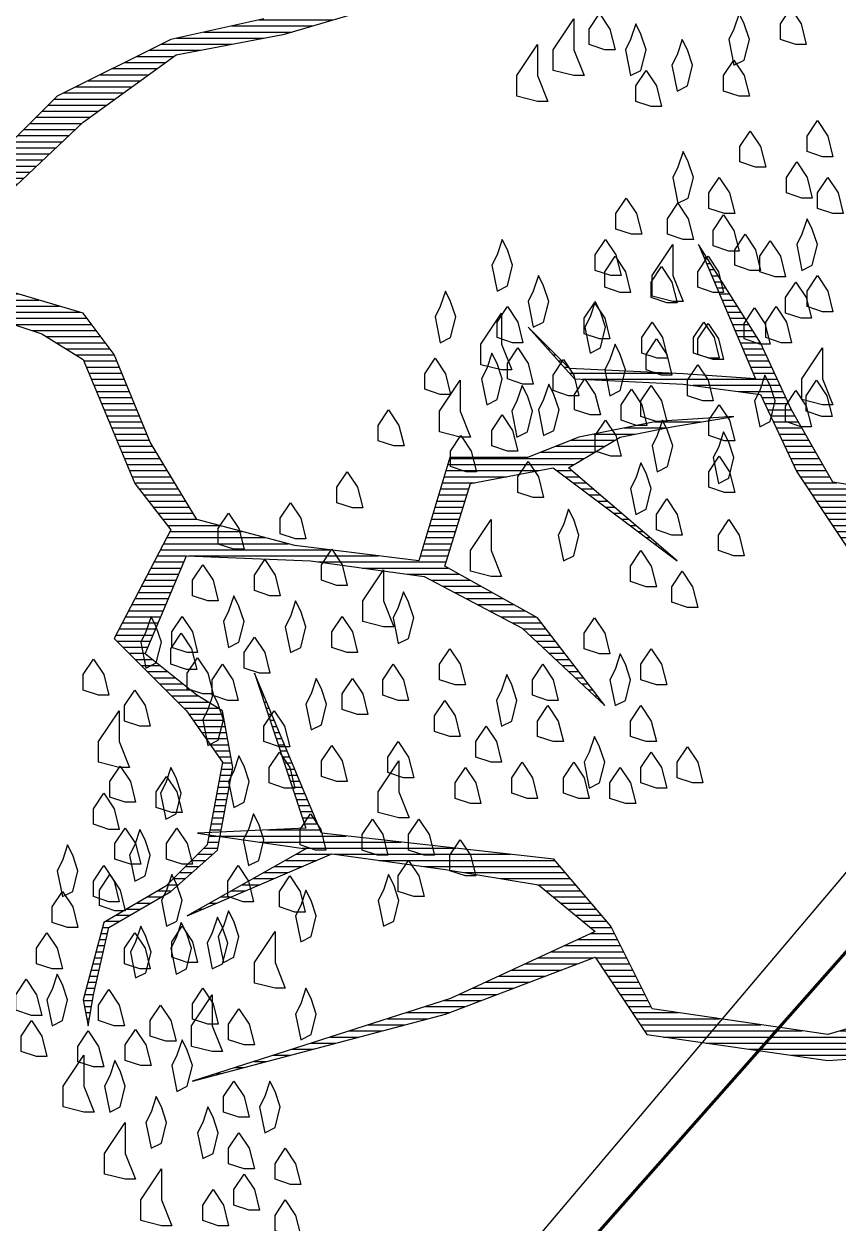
# Model space of a CAD drawing. Header units: metres. Extents: x 2113 to 5678, y -2764 to 956.
# Drawn here: x 2533.96 to 2537.89, y -1627.84 to -1622.07 of the extents above; entities that cross this region are included whole.
import ezdxf

# ---------------------------------------------------------------- set-up
doc = ezdxf.new("R2010")
doc.units = ezdxf.units.M
doc.header["$MEASUREMENT"] = 0
for name, color, linetype in [('ATUALIZADO', 4, 'Continuous'), ('Layout', 3, 'Continuous'), ('Layout-int', 7, 'Continuous'), ('TXT_QUADRAFISCAL_5000', 7, 'Continuous')]:
    doc.layers.add(name, color=color, linetype=linetype)

# ---------------------------------------------------------------- blocks, each defined once
blk = doc.blocks.new('Arb009')
at = {"layer": 'Layout-int'}
h = blk.add_hatch(dxfattribs=at)
h.set_pattern_fill('_USER', color=0, scale=3.5, style=0, pattern_type=0)
h.set_pattern_definition([(0, (-461.5944, -432.1095), (0, 3.5), [])])
h.paths.add_polyline_path([(-176.73, 392.82), (-242.01, 395.78), (-265.75, 419.52), (-239.05, 389.85), (-176.73, 386.88), (-132.22, 380.95), (-111.45, 336.44), (-52.11, 247.42), (-16.5, 125.75), (-13.53, 36.73), (-93.65, 12.99), (-194.54, 27.83), (-218.28, 75.31), (-250.92, 113.88), (-384.44, 128.72), (-423.02, 220.71), (-393.35, 131.69), (-455.66, 128.72), (-393.35, 119.82), (-461.59, 81.24), (-378.51, 116.85), (-313.23, 107.95), (-259.82, 99.05), (-227.18, 72.34), (-310.26, 33.77), (-458.63, -13.71), (-313.23, 24.86), (-227.18, 57.5), (-197.5, 12.99), (-93.65, -1.84), (-49.14, 1.12), (-31.34, 7.06), (-22.43, 1.12), (-19.47, -7.78), (-22.43, -25.58), (-49.14, -102.73), (-72.88, -147.24), (-117.39, -188.79), (-155.96, -200.66), (-227.18, -215.49), (-280.59, -230.33), (-336.97, -292.64), (-280.59, -242.2), (-227.18, -221.43), (-155.96, -215.49), (-114.42, -200.66), (-81.78, -173.95), (-61.01, -179.88), (-55.07, -194.72), (-63.98, -260), (-69.91, -295.61), (-84.75, -325.28), (-114.42, -354.96), (-161.9, -369.79), (-191.57, -387.6), (-161.9, -372.76), (-114.42, -363.86), (-84.75, -340.12), (-90.68, -423.21), (-75.84, -325.28), (-63.98, -304.51), (-52.11, -265.94), (-55.07, -236.26), (-49.14, -209.56), (-49.14, -179.88), (-49.14, -156.15), (-40.24, -135.37), (-22.43, -96.8), (-13.53, -70.09), (-4.63, -34.48), (7.24, -19.65), (33.95, -22.61), (69.55, -34.48), (93.29, -49.32), (122.96, -120.54), (143.74, -147.24), (111.1, -209.56), (152.64, -251.1), (173.41, -280.77), (164.51, -328.25), (140.77, -351.99), (105.16, -372.76), (93.29, -417.27), (96.26, -432.11), (99.23, -414.31), (108.13, -375.73), (143.74, -354.96), (170.44, -331.22), (179.34, -283.74), (173.41, -251.1), (158.57, -242.2), (128.9, -218.46), (152.64, -162.08), (223.85, -165.05), (289.13, -173.95), (345.51, -203.62), (392.99, -248.13), (354.41, -197.69), (301, -168.01), (315.84, -120.54), (363.32, -111.63), (434.53, -165.05), (372.22, -111.63), (401.89, -93.83), (431.56, -87.9), (467.17, -81.96), (422.66, -84.93), (378.15, -93.83), (348.48, -105.7), (303.97, -105.7), (286.17, -165.05), (214.95, -156.15), (158.57, -141.31), (131.87, -96.8), (111.1, -46.35), (93.29, -22.61), (42.85, -7.78), (13.17, 4.09), (36.91, 33.77), (93.29, 87.18), (146.7, 125.75), (209.02, 137.62), (289.13, 161.36), (348.48, 152.46), (437.5, 149.49), (467.17, 155.43), (434.53, 155.43), (339.58, 161.36), (301, 170.26), (301, 208.84), (306.94, 253.35), (324.74, 303.8), (333.64, 348.31), (339.58, 369.08), (318.81, 303.8), (295.07, 247.42), (286.17, 191.04), (283.2, 173.23), (235.72, 152.46), (197.15, 146.53), (143.74, 134.66), (78.45, 102.02), (28.01, 51.57), (10.21, 57.5), (7.24, 104.98), (-4.63, 149.49), (-16.5, 199.94), (-7.6, 232.58), (10.21, 253.35), (51.75, 283.02), (99.23, 291.93), (143.74, 333.47), (188.25, 383.91), (206.05, 469.97), (173.41, 386.88), (134.83, 336.44), (96.26, 303.8), (78.45, 312.7), (69.55, 398.75), (69.55, 461.07), (66.59, 499.64), (57.68, 425.46), (60.65, 380.95), (69.55, 312.7), (66.59, 297.86), (39.88, 291.93), (16.14, 268.19), (-13.53, 247.42), (-31.34, 250.38), (-61.01, 303.8), (-55.07, 345.34), (-40.24, 380.95), (-34.3, 425.46), (-40.24, 472.94), (-58.04, 502.61), (-43.2, 464.03), (-43.2, 407.65), (-52.11, 380.95), (-61.01, 348.31), (-72.88, 327.53), (-90.68, 330.5), (-114.42, 372.04), (-132.22, 410.62), (-167.83, 467), (-135.19, 389.85)])
for points in [[(-105.52, 529.31), (-99.58, 538.22), (-93.65, 529.31), (-90.68, 517.45), (-96.62, 517.45), (-105.52, 520.41)], [(-144.09, 523.38), (-138.16, 532.28), (-132.22, 523.38), (-129.26, 511.51), (-135.19, 511.51), (-144.09, 514.48)], [(-179.7, 490.74), (-173.77, 493.71), (-170.8, 505.58), (-173.77, 514.48), (-176.73, 520.41), (-179.7, 511.51), (-182.67, 505.58)], [(-117.39, 505.58), (-111.45, 514.48), (-105.52, 505.58), (-102.55, 493.71), (-108.49, 493.71), (-117.39, 496.67)], [(-161.9, 496.67), (-155.96, 505.58), (-150.03, 496.67), (-147.06, 484.8), (-152.99, 484.8), (-161.9, 487.77)], [(-99.58, 496.67), (-93.65, 505.58), (-87.71, 496.67), (-84.75, 484.8), (-90.68, 484.8), (-99.58, 487.77)], [(-215.31, 484.8), (-209.37, 493.71), (-203.44, 484.8), (-200.47, 472.94), (-206.41, 472.94), (-215.31, 475.9)], [(-185.64, 481.84), (-179.7, 490.74), (-173.77, 481.84), (-170.8, 469.97), (-176.73, 469.97), (-185.64, 472.94)], [(-108.49, 452.16), (-102.55, 455.13), (-99.58, 467), (-102.55, 475.9), (-105.52, 481.84), (-108.49, 472.94), (-111.45, 467)], [(-283.56, 440.29), (-277.62, 443.26), (-274.65, 455.13), (-277.62, 464.03), (-280.59, 469.97), (-283.56, 461.07), (-286.52, 455.13)], [(-227.18, 461.07), (-221.24, 469.97), (-215.31, 461.07), (-212.34, 449.2), (-218.28, 449.2), (-227.18, 452.16)], [(-147.06, 464.03), (-141.13, 472.94), (-135.19, 464.03), (-132.22, 452.16), (-138.16, 452.16), (-147.06, 455.13)], [(-194.54, 449.2), (-182.67, 467), (-182.67, 449.2), (-176.73, 434.36), (-182.67, 434.36), (-194.54, 437.33)], [(-262.79, 419.52), (-256.85, 422.49), (-253.88, 434.36), (-256.85, 443.26), (-259.82, 449.2), (-262.79, 440.29), (-265.75, 434.36)], [(-105.52, 440.29), (-99.58, 449.2), (-93.65, 440.29), (-90.68, 428.42), (-96.62, 428.42), (-105.52, 431.39)], [(-316.2, 410.62), (-310.26, 413.59), (-307.29, 425.46), (-310.26, 434.36), (-313.23, 440.29), (-316.2, 431.39), (-319.16, 425.46)], [(-230.14, 404.69), (-224.21, 407.65), (-221.24, 419.52), (-224.21, 428.42), (-227.18, 434.36), (-230.14, 425.46), (-233.11, 419.52)], [(-283.56, 422.49), (-277.62, 431.39), (-271.69, 422.49), (-268.72, 410.62), (-274.65, 410.62), (-283.56, 413.59)], [(-129.26, 422.49), (-123.32, 431.39), (-117.39, 422.49), (-114.42, 410.62), (-120.35, 410.62), (-129.26, 413.59)], [(-200.47, 413.59), (-194.54, 422.49), (-188.6, 413.59), (-185.64, 401.72), (-191.57, 401.72), (-200.47, 404.69)], [(-170.8, 413.59), (-164.86, 422.49), (-158.93, 413.59), (-155.96, 401.72), (-161.9, 401.72), (-170.8, 404.69)], [(-277.62, 398.75), (-271.69, 407.65), (-265.75, 398.75), (-262.79, 386.88), (-268.72, 386.88), (-277.62, 389.85)], [(-108.49, 389.85), (-96.62, 407.65), (-96.62, 389.85), (-90.68, 375.01), (-96.62, 375.01), (-108.49, 377.98)], [(-325.1, 392.82), (-319.16, 401.72), (-313.23, 392.82), (-310.26, 380.95), (-316.2, 380.95), (-325.1, 383.91)], [(-289.49, 375.01), (-283.56, 377.98), (-280.59, 389.85), (-283.56, 398.75), (-286.52, 404.69), (-289.49, 395.78), (-292.46, 389.85)], [(-256.85, 357.21), (-250.92, 360.18), (-247.95, 372.04), (-250.92, 380.95), (-253.88, 386.88), (-256.85, 377.98), (-259.82, 372.04)], [(-239.05, 380.95), (-233.11, 389.85), (-227.18, 380.95), (-224.21, 369.08), (-230.14, 369.08), (-239.05, 372.04)], [(-212.34, 375.01), (-206.41, 383.91), (-200.47, 375.01), (-197.5, 363.14), (-203.44, 363.14), (-212.34, 366.11)], [(-161.9, 366.11), (-155.96, 375.01), (-150.03, 366.11), (-147.06, 354.24), (-152.99, 354.24), (-161.9, 357.21)], [(-351.8, 363.14), (-345.87, 372.04), (-339.93, 363.14), (-336.97, 351.27), (-342.9, 351.27), (-351.8, 354.24)], [(-286.52, 360.18), (-280.59, 369.08), (-274.65, 360.18), (-271.69, 348.31), (-277.62, 348.31), (-286.52, 351.27)], [(-227.18, 357.21), (-221.24, 366.11), (-215.31, 357.21), (-212.34, 345.34), (-218.28, 345.34), (-227.18, 348.31)], [(-191.57, 336.44), (-185.64, 339.4), (-182.67, 351.27), (-185.64, 360.18), (-188.6, 366.11), (-191.57, 357.21), (-194.54, 351.27)], [(-310.26, 348.31), (-304.33, 357.21), (-298.39, 348.31), (-295.43, 336.44), (-301.36, 336.44), (-310.26, 339.4)], [(-161.9, 336.44), (-155.96, 345.34), (-150.03, 336.44), (-147.06, 324.57), (-152.99, 324.57), (-161.9, 327.53)], [(-271.69, 333.47), (-265.75, 342.37), (-259.82, 333.47), (-256.85, 321.6), (-262.79, 321.6), (-271.69, 324.57)], [(-375.54, 327.53), (-369.61, 336.44), (-363.67, 327.53), (-360.71, 315.67), (-366.64, 315.67), (-375.54, 318.63)], [(-408.18, 309.73), (-402.25, 318.63), (-396.31, 309.73), (-393.35, 297.86), (-399.28, 297.86), (-408.18, 300.83)], [(-443.79, 303.8), (-437.86, 312.7), (-431.92, 303.8), (-428.95, 291.93), (-434.89, 291.93), (-443.79, 294.89)], [(-384.44, 283.02), (-378.51, 291.93), (-372.58, 283.02), (-369.61, 271.15), (-375.54, 271.15), (-384.44, 274.12)], [(-458.63, 274.12), (-452.69, 283.02), (-446.76, 274.12), (-443.79, 262.25), (-449.73, 262.25), (-458.63, 265.22)], [(-423.02, 277.09), (-417.08, 285.99), (-411.15, 277.09), (-408.18, 265.22), (-414.12, 265.22), (-423.02, 268.19)], [(-360.71, 262.25), (-348.84, 280.06), (-348.84, 262.25), (-342.9, 247.42), (-348.84, 247.42), (-360.71, 250.38)], [(-437.86, 235.55), (-431.92, 238.51), (-428.95, 250.38), (-431.92, 259.29), (-434.89, 265.22), (-437.86, 256.32), (-440.82, 250.38)], [(-402.25, 232.58), (-396.31, 235.55), (-393.35, 247.42), (-396.31, 256.32), (-399.28, 262.25), (-402.25, 253.35), (-405.22, 247.42)], [(-485.33, 223.68), (-479.4, 226.64), (-476.43, 238.51), (-479.4, 247.42), (-482.37, 253.35), (-485.33, 244.45), (-488.3, 238.51)], [(-470.5, 244.45), (-464.56, 253.35), (-458.63, 244.45), (-455.66, 232.58), (-461.59, 232.58), (-470.5, 235.55)], [(-378.51, 244.45), (-372.58, 253.35), (-366.64, 244.45), (-363.67, 232.58), (-369.61, 232.58), (-378.51, 235.55)], [(-428.95, 232.58), (-423.02, 241.48), (-417.08, 232.58), (-414.12, 220.71), (-420.05, 220.71), (-428.95, 223.68)], [(-461.59, 220.71), (-455.66, 229.61), (-449.73, 220.71), (-446.76, 208.84), (-452.69, 208.84), (-461.59, 211.81)], [(-390.38, 188.07), (-384.44, 191.04), (-381.48, 202.91), (-384.44, 211.81), (-387.41, 217.74), (-390.38, 208.84), (-393.35, 202.91)], [(-372.58, 208.84), (-366.64, 217.74), (-360.71, 208.84), (-357.74, 196.97), (-363.67, 196.97), (-372.58, 199.94)], [(-449.73, 179.17), (-443.79, 182.13), (-440.82, 194), (-443.79, 202.91), (-446.76, 208.84), (-449.73, 199.94), (-452.69, 194)], [(-384.44, 170.26), (-378.51, 179.17), (-372.58, 170.26), (-369.61, 158.39), (-375.54, 158.39), (-384.44, 161.36)], [(-434.89, 143.56), (-428.95, 146.53), (-425.99, 158.39), (-428.95, 167.3), (-431.92, 173.23), (-434.89, 164.33), (-437.86, 158.39)], [(-506.1, 158.39), (-500.17, 167.3), (-494.23, 158.39), (-491.27, 146.53), (-497.2, 146.53), (-506.1, 149.49)], [(-351.8, 152.46), (-339.93, 170.26), (-339.93, 152.46), (-334, 137.62), (-339.93, 137.62), (-351.8, 140.59)], [(-479.4, 152.46), (-473.46, 161.36), (-467.53, 152.46), (-464.56, 140.59), (-470.5, 140.59), (-479.4, 143.56)], [(493.88, 143.56), (499.81, 152.46), (505.75, 143.56), (508.71, 131.69), (502.78, 131.69), (493.88, 134.66)], [(363.32, 128.72), (375.19, 146.53), (375.19, 128.72), (381.12, 113.88), (375.19, 113.88), (363.32, 116.85)], [(384.09, 140.59), (390.02, 149.49), (395.96, 140.59), (398.92, 128.72), (392.99, 128.72), (384.09, 131.69)], [(467.17, 119.82), (473.11, 122.79), (476.07, 134.66), (473.11, 143.56), (470.14, 149.49), (467.17, 140.59), (464.2, 134.66)], [(407.83, 113.88), (413.76, 116.85), (416.73, 128.72), (413.76, 137.62), (410.79, 143.56), (407.83, 134.66), (404.86, 128.72)], [(-503.14, 122.79), (-497.2, 131.69), (-491.27, 122.79), (-488.3, 110.92), (-494.23, 110.92), (-503.14, 113.88)], [(-473.46, 122.79), (-467.53, 131.69), (-461.59, 122.79), (-458.63, 110.92), (-464.56, 110.92), (-473.46, 113.88)], [(342.54, 113.88), (354.41, 131.69), (354.41, 113.88), (360.35, 99.05), (354.41, 99.05), (342.54, 102.02)], [(434.53, 104.98), (440.47, 107.95), (443.43, 119.82), (440.47, 128.72), (437.5, 134.66), (434.53, 125.75), (431.56, 119.82)], [(461.24, 113.88), (467.17, 122.79), (473.11, 113.88), (476.07, 102.02), (470.14, 102.02), (461.24, 104.98)], [(410.79, 107.95), (416.73, 116.85), (422.66, 107.95), (425.63, 96.08), (419.69, 96.08), (410.79, 99.05)], [(-512.04, 96.08), (-506.1, 104.98), (-500.17, 96.08), (-497.2, 84.21), (-503.14, 84.21), (-512.04, 87.18)], [(-473.46, 75.31), (-467.53, 78.28), (-464.56, 90.15), (-467.53, 99.05), (-470.5, 104.98), (-473.46, 96.08), (-476.43, 90.15)], [(-348.84, 75.31), (-342.9, 78.28), (-339.93, 90.15), (-342.9, 99.05), (-345.87, 104.98), (-348.84, 96.08), (-351.8, 90.15)], [(-396.31, 66.41), (-390.38, 69.37), (-387.41, 81.24), (-390.38, 90.15), (-393.35, 96.08), (-396.31, 87.18), (-399.28, 81.24)], [(-440.82, 54.54), (-434.89, 57.5), (-431.92, 69.37), (-434.89, 78.28), (-437.86, 84.21), (-440.82, 75.31), (-443.79, 69.37)], [(-491.27, 45.64), (-485.33, 48.6), (-482.37, 60.47), (-485.33, 69.37), (-488.3, 75.31), (-491.27, 66.41), (-494.23, 60.47)], [(-470.5, 66.41), (-464.56, 75.31), (-458.63, 66.41), (-455.66, 54.54), (-461.59, 54.54), (-470.5, 57.5)], [(-423.02, 54.54), (-411.15, 72.34), (-411.15, 54.54), (-405.22, 39.7), (-411.15, 39.7), (-423.02, 42.67)], [(-458.63, 30.8), (-452.69, 39.7), (-446.76, 30.8), (-443.79, 18.93), (-449.73, 18.93), (-458.63, 21.9)], [(-396.31, 10.03), (-390.38, 12.99), (-387.41, 24.86), (-390.38, 33.77), (-393.35, 39.7), (-396.31, 30.8), (-399.28, 24.86)], [(-437.86, 18.93), (-431.92, 27.83), (-425.99, 18.93), (-423.02, 7.06), (-428.95, 7.06), (-437.86, 10.03)], [(455.3, 24.86), (461.24, 33.77), (467.17, 24.86), (470.14, 12.99), (464.2, 12.99), (455.3, 15.96)], [(-497.2, 7.06), (-491.27, 15.96), (-485.33, 7.06), (-482.37, -4.81), (-488.3, -4.81), (-497.2, -1.84)], [(482.01, 10.03), (487.94, 18.93), (493.88, 10.03), (496.84, -1.84), (490.91, -1.84), (482.01, 1.12)], [(-467.53, -19.65), (-461.59, -16.68), (-458.63, -4.81), (-461.59, 4.09), (-464.56, 10.03), (-467.53, 1.12), (-470.5, -4.81)], [(392.99, 1.12), (398.92, 10.03), (404.86, 1.12), (407.83, -10.74), (401.89, -10.74), (392.99, -7.78)], [(446.4, 1.12), (452.34, 10.03), (458.27, 1.12), (461.24, -10.74), (455.3, -10.74), (446.4, -7.78)], [(-532.81, -16.68), (-520.94, 1.12), (-520.94, -16.68), (-515.01, -31.52), (-520.94, -31.52), (-532.81, -28.55)], [(419.69, -4.81), (425.63, 4.09), (431.56, -4.81), (434.53, -16.68), (428.6, -16.68), (419.69, -13.71)], [(-506.1, -31.52), (-500.17, -28.55), (-497.2, -16.68), (-500.17, -7.78), (-503.14, -1.84), (-506.1, -10.74), (-509.07, -16.68)], [(496.84, -13.71), (502.78, -4.81), (508.71, -13.71), (511.68, -25.58), (505.75, -25.58), (496.84, -22.61)], [(-440.82, -22.61), (-434.89, -13.71), (-428.95, -22.61), (-425.99, -34.48), (-431.92, -34.48), (-440.82, -31.52)], [(-417.08, -43.39), (-411.15, -40.42), (-408.18, -28.55), (-411.15, -19.65), (-414.12, -13.71), (-417.08, -22.61), (-420.05, -28.55)], [(381.12, -25.58), (387.05, -16.68), (392.99, -25.58), (395.96, -37.45), (390.02, -37.45), (381.12, -34.48)], [(473.11, -28.55), (479.04, -19.65), (484.98, -28.55), (487.94, -40.42), (482.01, -40.42), (473.11, -37.45)], [(-482.37, -52.29), (-476.43, -49.32), (-473.46, -37.45), (-476.43, -28.55), (-479.4, -22.61), (-482.37, -31.52), (-485.33, -37.45)], [(321.77, -40.42), (333.64, -22.61), (333.64, -40.42), (339.58, -55.25), (333.64, -55.25), (321.77, -52.29)], [(-452.69, -58.22), (-446.76, -55.25), (-443.79, -43.39), (-446.76, -34.48), (-449.73, -28.55), (-452.69, -37.45), (-455.66, -43.39)], [(446.4, -37.45), (452.34, -28.55), (458.27, -37.45), (461.24, -49.32), (455.3, -49.32), (446.4, -46.35)], [(-509.07, -55.25), (-497.2, -37.45), (-497.2, -55.25), (-491.27, -70.09), (-497.2, -70.09), (-509.07, -67.12)], [(395.96, -70.09), (401.89, -67.12), (404.86, -55.25), (401.89, -46.35), (398.92, -40.42), (395.96, -49.32), (392.99, -55.25)], [(416.73, -46.35), (422.66, -37.45), (428.6, -46.35), (431.56, -58.22), (425.63, -58.22), (416.73, -55.25)], [(-437.86, -52.29), (-431.92, -43.39), (-425.99, -52.29), (-423.02, -64.16), (-428.95, -64.16), (-437.86, -61.19)], [(-411.15, -61.19), (-405.22, -52.29), (-399.28, -61.19), (-396.31, -73.06), (-402.25, -73.06), (-411.15, -70.09)], [(363.32, -58.22), (369.25, -49.32), (375.19, -58.22), (378.15, -70.09), (372.22, -70.09), (363.32, -67.12)], [(440.47, -61.19), (446.4, -52.29), (452.34, -61.19), (455.3, -73.06), (449.37, -73.06), (440.47, -70.09)], [(298.04, -78.99), (309.9, -61.19), (309.9, -78.99), (315.84, -93.83), (309.9, -93.83), (298.04, -90.86)], [(482.01, -87.9), (487.94, -84.93), (490.91, -73.06), (487.94, -64.16), (484.98, -58.22), (482.01, -67.12), (479.04, -73.06)], [(508.71, -70.09), (514.65, -61.19), (520.58, -70.09), (523.55, -81.96), (517.62, -81.96), (508.71, -78.99)], [(-488.3, -81.96), (-476.43, -64.16), (-476.43, -81.96), (-470.5, -96.8), (-476.43, -96.8), (-488.3, -93.83)], [(-434.89, -76.03), (-428.95, -67.12), (-423.02, -76.03), (-420.05, -87.9), (-425.99, -87.9), (-434.89, -84.93)], [(342.54, -93.83), (348.48, -90.86), (351.45, -78.99), (348.48, -70.09), (345.51, -64.16), (342.54, -73.06), (339.58, -78.99)], [(413.76, -73.06), (419.69, -64.16), (425.63, -73.06), (428.6, -84.93), (422.66, -84.93), (413.76, -81.96)], [(496.84, -76.03), (502.78, -67.12), (508.71, -76.03), (511.68, -87.9), (505.75, -87.9), (496.84, -84.93)], [(-452.69, -84.93), (-446.76, -76.03), (-440.82, -84.93), (-437.86, -96.8), (-443.79, -96.8), (-452.69, -93.83)], [(-411.15, -90.86), (-405.22, -81.96), (-399.28, -90.86), (-396.31, -102.73), (-402.25, -102.73), (-411.15, -99.77)], [(458.27, -120.54), (464.2, -117.57), (467.17, -105.7), (464.2, -96.8), (461.24, -90.86), (458.27, -99.77), (455.3, -105.7)], [(410.79, -138.34), (416.73, -135.37), (419.69, -123.5), (416.73, -114.6), (413.76, -108.67), (410.79, -117.57), (407.83, -123.5)], [(422.66, -138.34), (428.6, -129.44), (434.53, -138.34), (437.5, -150.21), (431.56, -150.21), (422.66, -147.24)], [(369.25, -165.05), (375.19, -162.08), (378.15, -150.21), (375.19, -141.31), (372.22, -135.37), (369.25, -144.28), (366.28, -150.21)], [(315.84, -159.11), (327.71, -141.31), (327.71, -159.11), (333.64, -173.95), (327.71, -173.95), (315.84, -170.98)], [(458.27, -150.21), (464.2, -141.31), (470.14, -150.21), (473.11, -162.08), (467.17, -162.08), (458.27, -159.11)], [(407.83, -168.01), (413.76, -159.11), (419.69, -168.01), (422.66, -179.88), (416.73, -179.88), (407.83, -176.92)], [(431.56, -179.88), (437.5, -170.98), (443.43, -179.88), (446.4, -191.75), (440.47, -191.75), (431.56, -188.79)], [(274.3, -212.52), (280.23, -209.56), (283.2, -197.69), (280.23, -188.79), (277.26, -182.85), (274.3, -191.75), (271.33, -197.69)], [(381.12, -206.59), (387.05, -197.69), (392.99, -206.59), (395.96, -218.46), (390.02, -218.46), (381.12, -215.49)], [(143.74, -215.49), (149.67, -206.59), (155.6, -215.49), (158.57, -227.36), (152.64, -227.36), (143.74, -224.39)], [(298.04, -224.39), (303.97, -215.49), (309.9, -224.39), (312.87, -236.26), (306.94, -236.26), (298.04, -233.3)], [(398.92, -248.13), (404.86, -245.17), (407.83, -233.3), (404.86, -224.39), (401.89, -218.46), (398.92, -227.36), (395.96, -233.3)], [(413.76, -224.39), (419.69, -215.49), (425.63, -224.39), (428.6, -236.26), (422.66, -236.26), (413.76, -233.3)], [(93.29, -230.33), (99.23, -221.43), (105.16, -230.33), (108.13, -242.2), (102.19, -242.2), (93.29, -239.23)], [(167.47, -233.3), (173.41, -224.39), (179.34, -233.3), (182.31, -245.17), (176.38, -245.17), (167.47, -242.2)], [(265.39, -233.3), (271.33, -224.39), (277.26, -233.3), (280.23, -245.17), (274.3, -245.17), (265.39, -242.2)], [(351.45, -233.3), (357.38, -224.39), (363.32, -233.3), (366.28, -245.17), (360.35, -245.17), (351.45, -242.2)], [(333.64, -260), (339.58, -257.04), (342.54, -245.17), (339.58, -236.26), (336.61, -230.33), (333.64, -239.23), (330.68, -245.17)], [(117.03, -248.13), (122.96, -239.23), (128.9, -248.13), (131.87, -260), (125.93, -260), (117.03, -257.04)], [(295.07, -254.07), (301, -245.17), (306.94, -254.07), (309.9, -265.94), (303.97, -265.94), (295.07, -262.97)], [(102.19, -268.9), (114.06, -251.1), (114.06, -268.9), (120, -283.74), (114.06, -283.74), (102.19, -280.77)], [(197.15, -260), (203.08, -251.1), (209.02, -260), (211.98, -271.87), (206.05, -271.87), (197.15, -268.9)], [(354.41, -257.04), (360.35, -248.13), (366.28, -257.04), (369.25, -268.9), (363.32, -268.9), (354.41, -265.94)], [(407.83, -257.04), (413.76, -248.13), (419.69, -257.04), (422.66, -268.9), (416.73, -268.9), (407.83, -265.94)], [(318.81, -268.9), (324.74, -260), (330.68, -268.9), (333.64, -280.77), (327.71, -280.77), (318.81, -277.81)], [(384.09, -295.61), (390.02, -292.64), (392.99, -280.77), (390.02, -271.87), (387.05, -265.94), (384.09, -274.84), (381.12, -280.77)], [(200.11, -283.74), (206.05, -274.84), (211.98, -283.74), (214.95, -295.61), (209.02, -295.61), (200.11, -292.64)], [(268.36, -277.81), (274.3, -268.9), (280.23, -277.81), (283.2, -289.68), (277.26, -289.68), (268.36, -286.71)], [(413.76, -283.74), (419.69, -274.84), (425.63, -283.74), (428.6, -295.61), (422.66, -295.61), (413.76, -292.64)], [(434.53, -280.77), (440.47, -271.87), (446.4, -280.77), (449.37, -292.64), (443.43, -292.64), (434.53, -289.68)], [(339.58, -289.68), (345.51, -280.77), (351.45, -289.68), (354.41, -301.55), (348.48, -301.55), (339.58, -298.58)], [(369.25, -289.68), (375.19, -280.77), (381.12, -289.68), (384.09, -301.55), (378.15, -301.55), (369.25, -298.58)], [(140.77, -313.42), (146.7, -310.45), (149.67, -298.58), (146.7, -289.68), (143.74, -283.74), (140.77, -292.64), (137.8, -298.58)], [(306.94, -292.64), (312.87, -283.74), (318.81, -292.64), (321.77, -304.51), (315.84, -304.51), (306.94, -301.55)], [(395.96, -292.64), (401.89, -283.74), (407.83, -292.64), (410.79, -304.51), (404.86, -304.51), (395.96, -301.55)], [(99.23, -307.48), (105.16, -298.58), (111.1, -307.48), (114.06, -319.35), (108.13, -319.35), (99.23, -316.38)], [(188.25, -340.12), (194.18, -337.15), (197.15, -325.28), (194.18, -316.38), (191.21, -310.45), (188.25, -319.35), (185.28, -325.28)], [(217.92, -319.35), (223.85, -310.45), (229.79, -319.35), (232.75, -331.22), (226.82, -331.22), (217.92, -328.25)], [(253.53, -322.32), (259.46, -313.42), (265.39, -322.32), (268.36, -334.19), (262.43, -334.19), (253.53, -331.22)], [(280.23, -322.32), (286.17, -313.42), (292.1, -322.32), (295.07, -334.19), (289.13, -334.19), (280.23, -331.22)], [(122.96, -349.02), (128.9, -346.06), (131.87, -334.19), (128.9, -325.28), (125.93, -319.35), (122.96, -328.25), (120, -334.19)], [(81.42, -357.93), (87.36, -354.96), (90.32, -343.09), (87.36, -334.19), (84.39, -328.25), (81.42, -337.15), (78.45, -343.09)], [(303.97, -334.19), (309.9, -325.28), (315.84, -334.19), (318.81, -346.06), (312.87, -346.06), (303.97, -343.09)], [(274.3, -346.06), (280.23, -337.15), (286.17, -346.06), (289.13, -357.93), (283.2, -357.93), (274.3, -354.96)], [(99.23, -349.02), (105.16, -340.12), (111.1, -349.02), (114.06, -360.89), (108.13, -360.89), (99.23, -357.93)], [(176.38, -349.02), (182.31, -340.12), (188.25, -349.02), (191.21, -360.89), (185.28, -360.89), (176.38, -357.93)], [(206.05, -354.96), (211.98, -346.06), (217.92, -354.96), (220.89, -366.83), (214.95, -366.83), (206.05, -363.86)], [(75.49, -363.86), (81.42, -354.96), (87.36, -363.86), (90.32, -375.73), (84.39, -375.73), (75.49, -372.76)], [(167.47, -399.47), (173.41, -396.5), (176.38, -384.63), (173.41, -375.73), (170.44, -369.79), (167.47, -378.7), (164.51, -384.63)], [(66.59, -387.6), (72.52, -378.7), (78.45, -387.6), (81.42, -399.47), (75.49, -399.47), (66.59, -396.5)], [(117.03, -387.6), (122.96, -378.7), (128.9, -387.6), (131.87, -399.47), (125.93, -399.47), (117.03, -396.5)], [(146.7, -402.44), (152.64, -399.47), (155.6, -387.6), (152.64, -378.7), (149.67, -372.76), (146.7, -381.66), (143.74, -387.6)], [(54.72, -414.31), (60.65, -405.4), (66.59, -414.31), (69.55, -426.17), (63.62, -426.17), (54.72, -423.21)], [(75.49, -432.11), (81.42, -429.14), (84.39, -417.27), (81.42, -408.37), (78.45, -402.44), (75.49, -411.34), (72.52, -417.27)], [(102.19, -420.24), (108.13, -411.34), (114.06, -420.24), (117.03, -432.11), (111.1, -432.11), (102.19, -429.14)], [(131.87, -429.14), (137.8, -420.24), (143.74, -429.14), (146.7, -441.01), (140.77, -441.01), (131.87, -438.04)], [(155.6, -432.11), (167.47, -414.31), (167.47, -432.11), (173.41, -446.95), (167.47, -446.95), (155.6, -443.98)], [(57.68, -438.04), (63.62, -429.14), (69.55, -438.04), (72.52, -449.91), (66.59, -449.91), (57.68, -446.95)], [(90.32, -443.98), (96.26, -435.08), (102.19, -443.98), (105.16, -455.85), (99.23, -455.85), (90.32, -452.88)]]:
    blk.add_lwpolyline(points, close=True)
for points in [[(-13.53, 36.73), (-93.65, 12.99), (-194.54, 27.83), (-218.28, 75.31), (-250.92, 113.88), (-384.44, 128.72), (-423.02, 220.71), (-393.35, 131.69), (-455.66, 128.72), (-393.35, 119.82), (-461.59, 81.24), (-378.51, 116.85), (-313.23, 107.95), (-259.82, 99.05), (-227.18, 72.34), (-310.26, 33.77), (-458.63, -13.71), (-313.23, 24.86), (-227.18, 57.5), (-197.5, 12.99), (-93.65, -1.84), (-49.14, 1.12)], [(33.95, -22.61), (69.55, -34.48), (93.29, -49.32), (122.96, -120.54), (143.74, -147.24), (111.1, -209.56), (152.64, -251.1), (173.41, -280.77), (164.51, -328.25), (140.77, -351.99), (105.16, -372.76), (93.29, -417.27), (96.26, -432.11), (99.23, -414.31), (108.13, -375.73), (143.74, -354.96), (170.44, -331.22), (179.34, -283.74), (173.41, -251.1), (158.57, -242.2), (128.9, -218.46), (152.64, -162.08), (223.85, -165.05), (289.13, -173.95), (345.51, -203.62), (392.99, -248.13), (354.41, -197.69), (301, -168.01), (315.84, -120.54), (363.32, -111.63), (434.53, -165.05), (372.22, -111.63), (401.89, -93.83), (431.56, -87.9), (467.17, -81.96), (422.66, -84.93), (378.15, -93.83), (348.48, -105.7), (303.97, -105.7), (286.17, -165.05), (214.95, -156.15), (158.57, -141.31), (131.87, -96.8), (111.1, -46.35), (93.29, -22.61), (42.85, -7.78)], [(36.91, 33.77), (93.29, 87.18), (146.7, 125.75), (209.02, 137.62), (289.13, 161.36)], [(197.15, 146.53), (143.74, 134.66), (78.45, 102.02), (28.01, 51.57)], [(-72.88, 327.53), (-90.68, 330.5), (-114.42, 372.04), (-132.22, 410.62), (-167.83, 467), (-135.19, 389.85), (-176.73, 392.82), (-242.01, 395.78), (-265.75, 419.52), (-239.05, 389.85), (-176.73, 386.88), (-132.22, 380.95), (-111.45, 336.44), (-52.11, 247.42)]]:
    blk.add_lwpolyline(points)

msp = doc.modelspace()

# ---------------------------------------------------------------- linework, layer by layer
at = {"color": 1, "lineweight": 60, "flags": 128}
msp.add_lwpolyline([(2493.4008, -1676.9555), (2538.5818, -1625.7918), (2566.5017, -1616.2191), (2598.8749, -1624.8821), (2607.4277, -1630.3917), (2622.9222, -1632.23), (2624.3555, -1632.9935), (2629.9227, -1622.6002), (2634.0958, -1623.1647), (2627.4885, -1638.9608), (2628.8593, -1647.6623), (2663.5354, -1688.5206), (2642.3931, -1709.4898), (2644.6973, -1711.7621), (2640.3836, -1715.9105), (2638.1003, -1713.6588), (2633.0577, -1718.7724), (2664.1343, -1736.8363)], dxfattribs=at)
at = {"layer": 'ATUALIZADO'}
msp.add_lwpolyline([(2538.6522, -1625.2923), (2522.2007, -1644.7485), (2508.6749, -1659.4023), (2493.4008, -1676.9555), (2480.9238, -1701.495), (2478.5894, -1705.8557)], dxfattribs=at)
at = {"layer": 'TXT_QUADRAFISCAL_5000', "lineweight": 100}
msp.add_circle((2591.4109, -1762.7195), 237.9528, dxfattribs=at)
msp.add_circle((2591.4109, -1762.7195), 237.9528, dxfattribs=at)

# ---------------------------------------------------------------- block references
at = {"layer": 'Layout', "color": 1, "xscale": 0.008384681553669634, "yscale": 0.008384681553669634, "zscale": 0.008384681553669634}
for p in [(2533.4668, -1623.27), (2538.6206, -1627.0453)]:
    msp.add_blockref('Arb009', p, dxfattribs=at)

doc.saveas('drawing.dxf')
